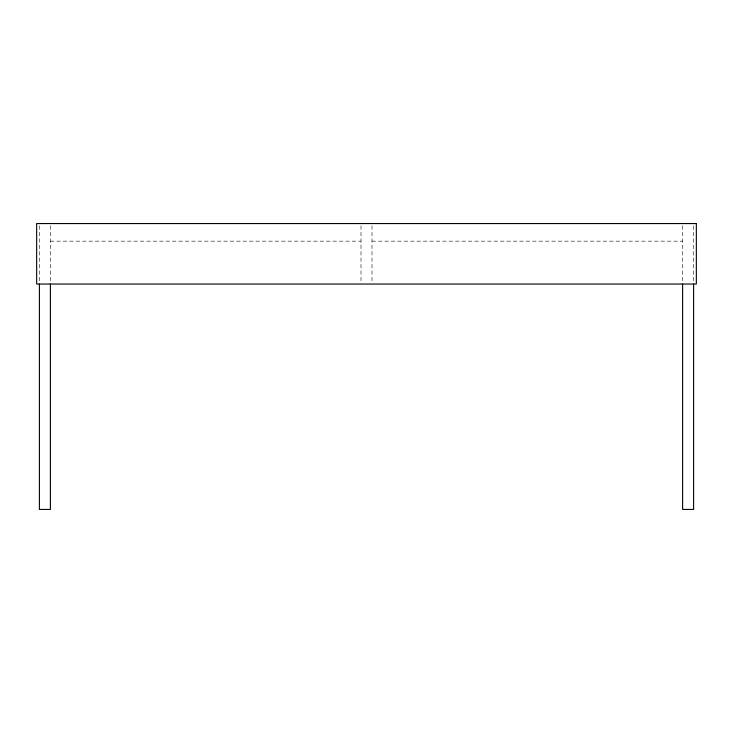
<?xml version="1.0" encoding="UTF-8"?>
<svg xmlns="http://www.w3.org/2000/svg" width="733" height="733" viewBox="0 0 733 733"><rect width="100%" height="100%" fill="white"/><g stroke="black" fill="none" stroke-linecap="round" stroke-linejoin="round"><path stroke-width="0.55" stroke-dasharray="3.67 2.75" d="M50.394 241.157L361.002 241.157M371.998 241.157L682.606 241.157M693.601 225.801L693.601 282.92M682.606 225.764L682.606 282.92M371.998 225.764L371.998 282.92M361.002 225.764L361.002 282.92M50.394 225.764L50.394 282.92M39.399 225.801L39.399 282.92"/><path stroke-width="1.1" d="M693.601 284.038L693.601 509.435L682.606 509.435L682.606 284.038M50.394 284.038L50.394 509.435L39.399 509.435L39.399 284.038M696.35 223.565L36.65 223.565L36.65 284.038L696.35 284.038L696.35 223.565"/></g></svg>
